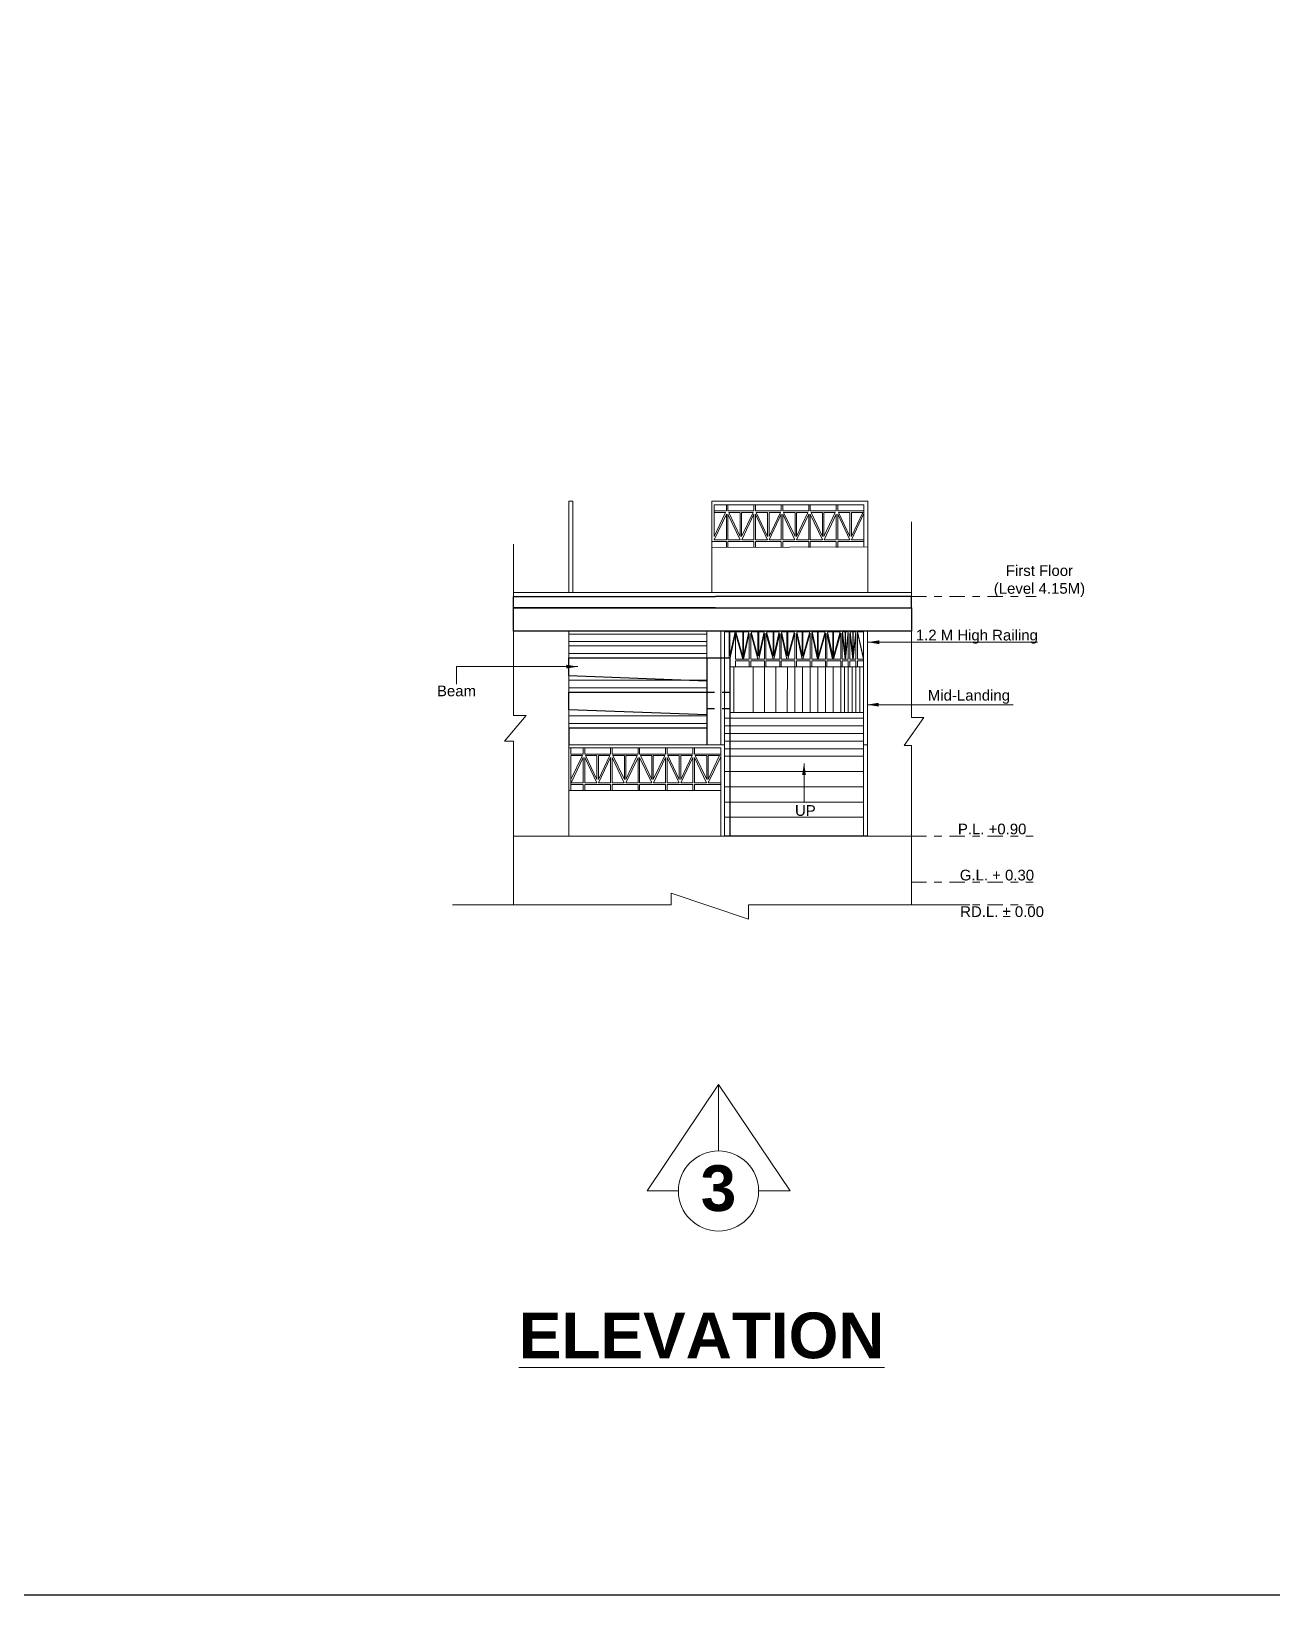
# Model space of a CAD drawing. Header units: millimetres. Extents: x 3614 to 12428, y -844 to 6844.
# Drawn here: x 5811.29 to 5827.57, y -808.85 to -788.33 of the extents above; entities that cross this region are included whole.
import ezdxf

# ---------------------------------------------------------------- set-up
doc = ezdxf.new("R2010")
doc.units = ezdxf.units.MM
doc.header["$LTSCALE"] = 40
doc.header["$MEASUREMENT"] = 0
doc.linetypes.add('DASHDOT', pattern=[1, 0.5, -0.25, 0, -0.25])
doc.linetypes.add('DASHED', pattern=[0.75, 0.5, -0.25])
for name, color, linetype, lineweight in [('Beam', 254, 'CONTINUOUS', 25), ('Column', 252, 'CONTINUOUS', 30), ('Dim', 220, 'CONTINUOUS', 15), ('flooing', 92, 'CONTINUOUS', 20), ('GRID', 134, 'DASHDOT', 13), ('Railing', 23, 'CONTINUOUS', 18), ('RAMP', 213, 'CONTINUOUS', 15), ('slab', 7, 'CONTINUOUS', 30), ('TEXT', 7, 'CONTINUOUS', 20), ('Wall', 7, 'CONTINUOUS', 30), ('Window-Wall', 7, 'CONTINUOUS', 18)]:
    doc.layers.add(name, color=color, linetype=linetype, lineweight=lineweight)
doc.styles.add('DIM', font='arial.ttf')
doc.styles.add('dim-stylus bt', font='arial.ttf')
doc.styles.add('Tabrej', font='GOTHIC.TTF')
doc.styles.add('Tabrej.', font='GOTHIC.TTF', dxfattribs={"height": 1})
doc.dimstyles.new('DIMEN', dxfattribs={"dimtxt": 0.2, "dimasz": 0.25, "dimexe": 0.18, "dimexo": 0.0625, "dimgap": 0.09, "dimtad": 0, "dimdec": 3, "dimzin": 0, "dimdsep": 46, "dimtxsty": 'Tabrej', "dimcen": 0, "dimclrd": 256, "dimclre": 256, "dimclrt": 7, "dimadec": 0, "dimazin": 0, "dimtfac": 1, "dimtdec": 3, "dimtofl": 0, "dimtmove": 0, "dimatfit": 1, "dimfxl": 0, "dimtolj": 1, "dimtzin": 0, "dimlwd": -1, "dimlwe": -1, "dimarcsym": 0})

msp = doc.modelspace()

# ---------------------------------------------------------------- linework, layer by layer
at = {"layer": 'Beam'}
for p, q in [((5818.34, -796.786), (5818.34, -796.556)), ((5818.34, -796.556), (5820.1493, -796.556)), ((5820.1493, -796.5706), (5820.1493, -796.8705)), ((5818.34, -796.786), (5820.1493, -796.8559)), ((5818.34, -797.2359), (5818.34, -797.0049)), ((5818.34, -797.0049), (5820.1493, -797.0049)), ((5820.1493, -797.0195), (5820.1493, -797.3194)), ((5820.1493, -797.3048), (5818.34, -797.2359)), ((5818.34, -797.4737), (5820.1493, -797.4737)), ((5818.34, -797.4737), (5818.34, -797.6979)), ((5820.1493, -797.4737), (5820.1493, -797.6979))]:
    msp.add_line(p, q, dxfattribs=at)
msp.add_lwpolyline([(5817.6125, -795.8988), (5822.8325, -795.8985), (5822.8325, -796.2075), (5817.6125, -796.2077)], close=True, dxfattribs=at)
at = {"layer": 'Column', "lineweight": 25}
for p, q in [((5820.1493, -796.556), (5820.1493, -797.6979)), ((5820.1493, -796.556), (5820.4493, -796.556)), ((5820.4493, -796.556), (5820.4493, -798.8979))]:
    msp.add_line(p, q, dxfattribs=at)
at = {"layer": 'Column', "linetype": 'DASHED', "lineweight": 25, "ltscale": 0.002}
for p, q in [((5820.1493, -797.0049), (5820.4493, -797.0049)), ((5820.1493, -797.2216), (5820.4493, -797.2216))]:
    msp.add_line(p, q, dxfattribs=at)
at = {"layer": 'flooing'}
for p, q in [((5822.2048, -797.2729), (5820.4493, -797.2729)), ((5817.6125, -798.8979), (5822.8325, -798.8979))]:
    msp.add_line(p, q, dxfattribs=at)
msp.add_lwpolyline([(5822.8325, -795.6988), (5817.6125, -795.6988), (5817.6125, -795.7488), (5822.8325, -795.7488)], close=True, dxfattribs=at)
at = {"layer": 'GRID', "ltscale": 0.01}
for p, q in [((5822.8325, -795.7488), (5824.4696, -795.7488)), ((5822.8325, -798.8979), (5824.4286, -798.8979)), ((5822.8325, -799.4979), (5824.4303, -799.4979)), ((5822.8325, -799.7979), (5824.4361, -799.7979))]:
    msp.add_line(p, q, dxfattribs=at)
at = {"layer": 'Railing'}
for p, q in [((5818.34, -795.6988), (5818.34, -794.4988)), ((5818.34, -794.4988), (5818.39, -794.4988)), ((5818.39, -794.4988), (5818.39, -795.6988)), ((5820.214, -794.4988), (5822.2596, -794.4988)), ((5820.214, -794.4988), (5820.214, -795.1087)), ((5820.2456, -794.5488), (5822.2096, -794.5488)), ((5820.2456, -794.9636), (5820.2456, -794.5488)), ((5820.2456, -794.6282), (5820.4056, -794.6282)), ((5820.2456, -794.6482), (5820.3946, -794.6482)), ((5820.3946, -794.6482), (5820.2456, -794.9636)), ((5820.4056, -794.6716), (5820.2467, -795.0082)), ((5820.4056, -794.5482), (5820.4056, -794.6282)), ((5820.4056, -794.6716), (5820.4056, -795.0082)), ((5820.4256, -794.5482), (5820.4256, -794.6282)), ((5820.4256, -794.6282), (5820.7656, -794.6282)), ((5820.4256, -794.6716), (5820.4256, -795.0082)), ((5820.4256, -794.6716), (5820.5846, -795.0082)), ((5820.4367, -794.6482), (5820.5856, -794.6482)), ((5820.4367, -794.6482), (5820.5856, -794.9636)), ((5820.5856, -794.9636), (5820.5856, -794.6482)), ((5820.6056, -794.6482), (5820.7546, -794.6482)), ((5820.7546, -794.6482), (5820.6056, -794.9636)), ((5820.6056, -794.9636), (5820.6056, -794.6482)), ((5820.7656, -794.6716), (5820.6067, -795.0082)), ((5820.7656, -794.5482), (5820.7656, -794.6282)), ((5820.7656, -794.6716), (5820.7656, -795.0082)), ((5820.7856, -794.5482), (5820.7856, -794.6282)), ((5820.7856, -794.6282), (5821.1256, -794.6282)), ((5820.7856, -794.6716), (5820.7856, -795.0082)), ((5820.7856, -794.6716), (5820.9446, -795.0082)), ((5820.7967, -794.6482), (5820.9456, -794.6482)), ((5820.7967, -794.6482), (5820.9456, -794.9636)), ((5820.9456, -794.9636), (5820.9456, -794.6482)), ((5820.9656, -794.6482), (5821.1146, -794.6482)), ((5821.1146, -794.6482), (5820.9656, -794.9636)), ((5820.9656, -794.9636), (5820.9656, -794.6482)), ((5821.1256, -794.6716), (5820.9667, -795.0082)), ((5821.1256, -794.5482), (5821.1256, -794.6282)), ((5821.1256, -794.6716), (5821.1256, -795.0082)), ((5821.1456, -794.5482), (5821.1456, -794.6282)), ((5821.1456, -794.6282), (5821.4856, -794.6282)), ((5821.1456, -794.6716), (5821.1456, -795.0082)), ((5821.1456, -794.6716), (5821.3046, -795.0082)), ((5821.1567, -794.6482), (5821.3056, -794.6482)), ((5821.1567, -794.6482), (5821.3056, -794.9636)), ((5821.3056, -794.9636), (5821.3056, -794.6482)), ((5821.3256, -794.6482), (5821.4746, -794.6482)), ((5821.4746, -794.6482), (5821.3256, -794.9636)), ((5821.3256, -794.9636), (5821.3256, -794.6482)), ((5821.4856, -794.6716), (5821.3267, -795.0082)), ((5821.4856, -794.5482), (5821.4856, -794.6282)), ((5821.4856, -794.6716), (5821.4856, -795.0082)), ((5821.5056, -794.5482), (5821.5056, -794.6282)), ((5821.5056, -794.6282), (5821.8456, -794.6282)), ((5821.5056, -794.6716), (5821.5056, -795.0082)), ((5821.5056, -794.6716), (5821.6646, -795.0082)), ((5821.5167, -794.6482), (5821.6656, -794.6482)), ((5821.5167, -794.6482), (5821.6656, -794.9636)), ((5821.6656, -794.9636), (5821.6656, -794.6482)), ((5821.6856, -794.6482), (5821.8346, -794.6482)), ((5821.8346, -794.6482), (5821.6856, -794.9636)), ((5821.6856, -794.9636), (5821.6856, -794.6482)), ((5821.8456, -794.6716), (5821.6867, -795.0082)), ((5821.8456, -794.5482), (5821.8456, -794.6282)), ((5821.8456, -794.6716), (5821.8456, -795.0082)), ((5821.8656, -794.5482), (5821.8656, -794.6282)), ((5821.8656, -794.6282), (5822.2096, -794.6282)), ((5821.8656, -794.6716), (5821.8656, -795.0082)), ((5821.8656, -794.6716), (5822.0246, -795.0082)), ((5821.8767, -794.6482), (5822.0256, -794.6482)), ((5821.8767, -794.6482), (5822.0256, -794.9636)), ((5822.0256, -794.9636), (5822.0256, -794.6482)), ((5822.0456, -794.6482), (5822.1946, -794.6482)), ((5822.1946, -794.6482), (5822.0456, -794.9636)), ((5822.0456, -794.9636), (5822.0456, -794.6482)), ((5822.2096, -794.6632), (5822.0467, -795.0082)), ((5822.2096, -794.5488), (5822.2096, -795.0982)), ((5822.2596, -794.4988), (5822.2596, -795.098)), ((5820.214, -795.0282), (5820.4056, -795.0282)), ((5820.2467, -795.0082), (5820.4056, -795.0082)), ((5820.4056, -795.0282), (5820.4056, -795.1082)), ((5820.4256, -795.0082), (5820.5846, -795.0082)), ((5820.4256, -795.0282), (5820.4256, -795.1082)), ((5820.4256, -795.0282), (5820.7656, -795.0282)), ((5820.6067, -795.0082), (5820.7656, -795.0082)), ((5820.7656, -795.0282), (5820.7656, -795.1082)), ((5820.7856, -795.0082), (5820.9446, -795.0082)), ((5820.7856, -795.0282), (5820.7856, -795.1082)), ((5820.7856, -795.0282), (5821.1256, -795.0282)), ((5820.9667, -795.0082), (5821.1256, -795.0082)), ((5821.1256, -795.0282), (5821.1256, -795.1082)), ((5821.1456, -795.0082), (5821.3046, -795.0082)), ((5821.1456, -795.0282), (5821.1456, -795.1082)), ((5821.1456, -795.0282), (5821.4856, -795.0282)), ((5821.3267, -795.0082), (5821.4856, -795.0082)), ((5821.4856, -795.0282), (5821.4856, -795.1082)), ((5821.5056, -795.0082), (5821.6646, -795.0082)), ((5821.5056, -795.0282), (5821.5056, -795.1082)), ((5821.5056, -795.0282), (5821.8456, -795.0282)), ((5821.6867, -795.0082), (5821.8456, -795.0082)), ((5821.8456, -795.0282), (5821.8456, -795.1082)), ((5821.8656, -795.0082), (5822.0246, -795.0082)), ((5821.8656, -795.0282), (5821.8656, -795.1082)), ((5821.8656, -795.0282), (5822.2096, -795.0282)), ((5822.0467, -795.0082), (5822.2096, -795.0082)), ((5820.3308, -797.6979), (5820.3308, -796.2076)), ((5820.3808, -797.6979), (5820.3808, -796.2076)), ((5820.4398, -796.2134), (5820.3808, -796.2134)), ((5820.4398, -796.556), (5820.4398, -796.2134)), ((5820.5197, -796.2134), (5820.4498, -796.5274)), ((5820.4498, -796.5274), (5820.4498, -796.2134)), ((5820.5197, -796.2134), (5820.4498, -796.2134)), ((5820.5248, -796.2364), (5820.4499, -796.5729)), ((5820.5248, -796.5729), (5820.5248, -796.2321)), ((5820.6196, -796.5729), (5820.5248, -796.2321)), ((5820.6198, -796.2134), (5820.53, -796.2134)), ((5820.6296, -796.5716), (5820.53, -796.2134)), ((5820.6198, -796.5729), (5820.6198, -796.2134)), ((5820.6997, -796.2134), (5820.6199, -796.5718)), ((5820.6997, -796.2134), (5820.6298, -796.2134)), ((5820.6298, -796.5729), (5820.6298, -796.2134)), ((5820.7048, -796.2364), (5820.6299, -796.5729)), ((5820.7048, -796.5729), (5820.7048, -796.2364)), ((5820.7248, -796.5729), (5820.7248, -796.2321)), ((5820.8196, -796.5729), (5820.7248, -796.2321)), ((5820.8198, -796.2134), (5820.73, -796.2134)), ((5820.8198, -796.5363), (5820.73, -796.2134)), ((5820.8198, -796.5363), (5820.8198, -796.2134)), ((5820.8997, -796.2134), (5820.8298, -796.2134)), ((5820.8997, -796.2134), (5820.8298, -796.5274)), ((5820.8298, -796.5274), (5820.8298, -796.2134)), ((5820.9048, -796.2364), (5820.8299, -796.5729)), ((5820.9048, -796.5729), (5820.9048, -796.2364)), ((5820.9248, -796.5729), (5820.9248, -796.2321)), ((5821.0196, -796.5729), (5820.9248, -796.2321)), ((5821.0198, -796.2134), (5820.93, -796.2134)), ((5821.0198, -796.5363), (5820.93, -796.2134)), ((5821.0198, -796.5363), (5821.0198, -796.2134)), ((5821.0997, -796.2134), (5821.0298, -796.2134)), ((5821.0997, -796.2134), (5821.0298, -796.5274)), ((5821.0298, -796.5274), (5821.0298, -796.2134)), ((5821.1048, -796.2364), (5821.0299, -796.5729)), ((5821.1048, -796.5729), (5821.1048, -796.2364)), ((5821.1248, -796.5729), (5821.1248, -796.2364)), ((5821.1248, -796.2364), (5821.1997, -796.5729)), ((5821.1299, -796.2134), (5821.1998, -796.2134)), ((5821.1299, -796.2134), (5821.1998, -796.5274)), ((5821.1998, -796.5274), (5821.1998, -796.2134)), ((5821.2098, -796.2134), (5821.2996, -796.2134)), ((5821.2098, -796.5363), (5821.2996, -796.2134)), ((5821.2098, -796.5363), (5821.2098, -796.2134)), ((5821.21, -796.5729), (5821.3048, -796.2321)), ((5821.3048, -796.5729), (5821.3048, -796.2321)), ((5821.3248, -796.5729), (5821.3248, -796.2364)), ((5821.3248, -796.2364), (5821.3997, -796.5729)), ((5821.3299, -796.2134), (5821.3998, -796.2134)), ((5821.3299, -796.2134), (5821.3998, -796.5274)), ((5821.3998, -796.5274), (5821.3998, -796.2134)), ((5821.4098, -796.2134), (5821.4996, -796.2134)), ((5821.4098, -796.5363), (5821.4996, -796.2134)), ((5821.4098, -796.5363), (5821.4098, -796.2134)), ((5821.41, -796.5729), (5821.5048, -796.2321)), ((5821.5048, -796.5729), (5821.5048, -796.2321)), ((5821.5248, -796.2134), (5821.6048, -796.5729)), ((5821.5248, -796.5729), (5821.5248, -796.2364)), ((5821.5248, -796.2364), (5821.5997, -796.5729)), ((5821.5299, -796.2134), (5821.5998, -796.2134)), ((5821.5299, -796.2134), (5821.6097, -796.5718)), ((5821.5998, -796.5729), (5821.5998, -796.2134)), ((5821.6, -796.5716), (5821.6996, -796.2134)), ((5821.6098, -796.2134), (5821.6996, -796.2134)), ((5821.6098, -796.5729), (5821.6098, -796.2134)), ((5821.61, -796.5729), (5821.7048, -796.2321)), ((5821.7048, -796.5729), (5821.7048, -796.2321)), ((5821.7248, -796.5729), (5821.7248, -796.2364)), ((5821.7248, -796.2364), (5821.7997, -796.5729)), ((5821.7299, -796.2134), (5821.8996, -796.2134)), ((5821.7299, -796.2134), (5821.8097, -796.5718)), ((5821.7998, -796.5729), (5821.7998, -796.2134)), ((5821.8, -796.5716), (5821.8996, -796.2134)), ((5821.8098, -796.5729), (5821.8098, -796.2134)), ((5821.81, -796.5729), (5821.9048, -796.2321)), ((5821.9048, -796.5729), (5821.9048, -796.2321)), ((5821.9248, -796.5729), (5821.9248, -796.236)), ((5821.9248, -796.236), (5821.9623, -796.5732)), ((5821.9273, -796.2134), (5821.9623, -796.2134)), ((5821.9273, -796.2134), (5821.9623, -796.5279)), ((5821.9623, -796.5279), (5821.9623, -796.2134)), ((5821.9673, -796.2134), (5822.0023, -796.2134)), ((5821.9673, -796.5279), (5822.0023, -796.2134)), ((5821.9673, -796.5279), (5821.9673, -796.2134)), ((5821.9673, -796.5732), (5822.0048, -796.236)), ((5822.0048, -796.5729), (5822.0048, -796.236)), ((5822.0248, -796.5729), (5822.0248, -796.236)), ((5822.0248, -796.236), (5822.0623, -796.5732)), ((5822.0273, -796.2134), (5822.0623, -796.2134)), ((5822.0273, -796.2134), (5822.0623, -796.5279)), ((5822.0623, -796.5279), (5822.0623, -796.2134)), ((5822.0673, -796.2134), (5822.1023, -796.2134)), ((5822.0673, -796.5279), (5822.1023, -796.2134)), ((5822.0673, -796.5279), (5822.0673, -796.2134)), ((5822.0673, -796.5732), (5822.1048, -796.236)), ((5822.1048, -796.5729), (5822.1048, -796.236)), ((5822.1248, -796.5729), (5822.1248, -796.2249)), ((5822.1248, -796.2249), (5822.2022, -796.5729)), ((5822.1273, -796.2134), (5822.2048, -796.2134)), ((5822.1273, -796.2134), (5822.2048, -796.5614)), ((5822.2048, -796.2075), (5822.2048, -798.8979)), ((5822.2048, -796.2075), (5822.2048, -797.2729)), ((5822.2548, -796.2075), (5822.2548, -798.8979)), ((5820.7048, -796.5729), (5820.5248, -796.5729)), ((5820.5248, -796.6729), (5820.5248, -796.5929)), ((5820.7048, -796.5929), (5820.5248, -796.5929)), ((5820.7048, -796.6729), (5820.7048, -796.5929)), ((5820.9048, -796.5729), (5820.7248, -796.5729)), ((5820.7248, -796.6729), (5820.7248, -796.5929)), ((5820.9048, -796.5929), (5820.7248, -796.5929)), ((5820.9048, -796.6729), (5820.9048, -796.5929)), ((5821.1048, -796.5729), (5820.9248, -796.5729)), ((5820.9248, -796.6729), (5820.9248, -796.5929)), ((5821.1048, -796.5929), (5820.9248, -796.5929)), ((5821.1048, -796.6729), (5821.1048, -796.5929)), ((5821.1248, -796.5729), (5821.3048, -796.5729)), ((5821.1248, -796.6729), (5821.1248, -796.5929)), ((5821.1248, -796.5929), (5821.3048, -796.5929)), ((5821.3048, -796.6729), (5821.3048, -796.5929)), ((5821.3248, -796.5729), (5821.5048, -796.5729)), ((5821.3248, -796.6729), (5821.3248, -796.5929)), ((5821.3248, -796.5929), (5821.5048, -796.5929)), ((5821.5048, -796.6729), (5821.5048, -796.5929)), ((5821.5248, -796.5729), (5821.7048, -796.5729)), ((5821.5248, -796.6729), (5821.5248, -796.5929)), ((5821.5248, -796.5929), (5821.7048, -796.5929)), ((5821.7048, -796.6729), (5821.7048, -796.5929)), ((5821.7248, -796.5729), (5821.9048, -796.5729)), ((5821.7248, -796.6729), (5821.7248, -796.5929)), ((5821.7248, -796.5929), (5821.9048, -796.5929)), ((5821.9048, -796.6729), (5821.9048, -796.5929)), ((5821.9248, -796.5729), (5822.0048, -796.5729)), ((5821.9248, -796.6729), (5821.9248, -796.5929)), ((5821.9248, -796.5929), (5822.0048, -796.5929)), ((5822.0048, -796.6729), (5822.0048, -796.5929)), ((5822.0248, -796.5729), (5822.1048, -796.5729)), ((5822.0248, -796.6729), (5822.0248, -796.5929)), ((5822.0248, -796.5929), (5822.1048, -796.5929)), ((5822.1048, -796.6729), (5822.1048, -796.5929)), ((5822.1248, -796.5729), (5822.2048, -796.5729)), ((5822.1248, -796.6729), (5822.1248, -796.5929)), ((5822.1248, -796.5929), (5822.2048, -796.5929)), ((5818.34, -798.2979), (5818.34, -797.6979)), ((5818.34, -797.6979), (5820.3808, -797.6979)), ((5818.34, -797.7379), (5820.3308, -797.7379)), ((5818.3668, -797.8179), (5818.3668, -797.7379)), ((5818.5268, -797.7379), (5818.5268, -797.8179)), ((5818.5468, -797.7379), (5818.5468, -797.8179)), ((5818.8868, -797.7379), (5818.8868, -797.8179)), ((5818.9068, -797.7379), (5818.9068, -797.8179)), ((5819.2468, -797.7379), (5819.2468, -797.8179)), ((5819.2668, -797.7379), (5819.2668, -797.8179)), ((5819.6068, -797.7379), (5819.6068, -797.8179)), ((5819.6268, -797.7379), (5819.6268, -797.8179)), ((5819.9668, -797.7379), (5819.9668, -797.8179)), ((5819.9868, -797.7379), (5819.9868, -797.8179)), ((5820.3308, -797.7379), (5820.3308, -798.8979)), ((5820.3808, -797.6979), (5820.3808, -798.8979)), ((5822.2048, -797.6979), (5822.2548, -797.6979)), ((5818.5268, -797.8179), (5818.3668, -797.8179)), ((5818.3668, -798.2979), (5818.3668, -797.8379)), ((5818.3668, -797.8379), (5818.5157, -797.8379)), ((5818.5157, -797.8379), (5818.3668, -798.1533)), ((5818.5268, -797.8614), (5818.3678, -798.1979)), ((5818.5268, -797.8614), (5818.5268, -798.1979)), ((5818.5468, -797.8179), (5818.8868, -797.8179)), ((5818.5468, -797.8614), (5818.5468, -798.1979)), ((5818.5468, -797.8614), (5818.7057, -798.1979)), ((5818.5578, -797.8379), (5818.7068, -797.8379)), ((5818.5578, -797.8379), (5818.7068, -798.1533)), ((5818.7068, -798.1533), (5818.7068, -797.8379)), ((5818.7268, -797.8379), (5818.8757, -797.8379)), ((5818.8757, -797.8379), (5818.7268, -798.1533)), ((5818.7268, -798.1533), (5818.7268, -797.8379)), ((5818.8868, -797.8614), (5818.7278, -798.1979)), ((5818.8868, -797.8614), (5818.8868, -798.1979)), ((5818.9068, -797.8179), (5819.2468, -797.8179)), ((5818.9068, -797.8614), (5818.9068, -798.1979)), ((5818.9068, -797.8614), (5819.0657, -798.1979)), ((5818.9178, -797.8379), (5819.0668, -797.8379)), ((5818.9178, -797.8379), (5819.0668, -798.1533)), ((5819.0668, -798.1533), (5819.0668, -797.8379)), ((5819.0868, -797.8379), (5819.2357, -797.8379)), ((5819.2357, -797.8379), (5819.0868, -798.1533)), ((5819.0868, -798.1533), (5819.0868, -797.8379)), ((5819.2468, -797.8614), (5819.0878, -798.1979)), ((5819.2468, -797.8614), (5819.2468, -798.1979)), ((5819.2668, -797.8179), (5819.6068, -797.8179)), ((5819.2668, -797.8614), (5819.2668, -798.1979)), ((5819.2668, -797.8614), (5819.4257, -798.1979)), ((5819.2778, -797.8379), (5819.4268, -797.8379)), ((5819.2778, -797.8379), (5819.4268, -798.1533)), ((5819.4268, -798.1533), (5819.4268, -797.8379)), ((5819.4468, -797.8379), (5819.5957, -797.8379)), ((5819.5957, -797.8379), (5819.4468, -798.1533)), ((5819.4468, -798.1533), (5819.4468, -797.8379)), ((5819.6068, -797.8614), (5819.4478, -798.1979)), ((5819.6068, -797.8614), (5819.6068, -798.1979)), ((5819.6268, -797.8179), (5819.9668, -797.8179)), ((5819.6268, -797.8614), (5819.6268, -798.1979)), ((5819.6268, -797.8614), (5819.7857, -798.1979)), ((5819.6378, -797.8379), (5819.7868, -797.8379)), ((5819.6378, -797.8379), (5819.7868, -798.1533)), ((5819.7868, -798.1533), (5819.7868, -797.8379)), ((5819.8068, -797.8379), (5819.9557, -797.8379)), ((5819.9557, -797.8379), (5819.8068, -798.1533)), ((5819.8068, -798.1533), (5819.8068, -797.8379)), ((5819.9668, -797.8614), (5819.8078, -798.1979)), ((5819.9668, -797.8614), (5819.9668, -798.1979)), ((5819.9868, -797.8179), (5820.3308, -797.8179)), ((5819.9868, -797.8614), (5819.9868, -798.1979)), ((5819.9868, -797.8614), (5820.1457, -798.1979)), ((5819.9978, -797.8379), (5820.1468, -797.8379)), ((5819.9978, -797.8379), (5820.1468, -798.1533)), ((5820.1468, -798.1533), (5820.1468, -797.8379)), ((5820.1668, -797.8379), (5820.3157, -797.8379)), ((5820.3157, -797.8379), (5820.1668, -798.1533)), ((5820.1668, -798.1533), (5820.1668, -797.8379)), ((5820.3308, -797.8529), (5820.1678, -798.1979)), ((5818.5268, -798.2179), (5818.3668, -798.2179)), ((5818.3678, -798.1979), (5818.5268, -798.1979)), ((5818.5268, -798.2179), (5818.5268, -798.2979)), ((5818.5468, -798.1979), (5818.7057, -798.1979)), ((5818.5468, -798.2179), (5818.5468, -798.2979)), ((5818.5468, -798.2179), (5818.8868, -798.2179)), ((5818.7278, -798.1979), (5818.8868, -798.1979)), ((5818.8868, -798.2179), (5818.8868, -798.2979)), ((5818.9068, -798.1979), (5819.0657, -798.1979)), ((5818.9068, -798.2179), (5818.9068, -798.2979)), ((5818.9068, -798.2179), (5819.2468, -798.2179)), ((5819.0878, -798.1979), (5819.2468, -798.1979)), ((5819.2468, -798.2179), (5819.2468, -798.2979)), ((5819.2668, -798.1979), (5819.4257, -798.1979)), ((5819.2668, -798.2179), (5819.2668, -798.2979)), ((5819.2668, -798.2179), (5819.6068, -798.2179)), ((5819.4478, -798.1979), (5819.6068, -798.1979)), ((5819.6068, -798.2179), (5819.6068, -798.2979)), ((5819.6268, -798.1979), (5819.7857, -798.1979)), ((5819.6268, -798.2179), (5819.6268, -798.2979)), ((5819.6268, -798.2179), (5819.9668, -798.2179)), ((5819.8078, -798.1979), (5819.9668, -798.1979)), ((5819.9668, -798.2179), (5819.9668, -798.2979)), ((5819.9868, -798.1979), (5820.1457, -798.1979)), ((5819.9868, -798.2179), (5819.9868, -798.2979)), ((5819.9868, -798.2179), (5820.3308, -798.2179)), ((5820.1678, -798.1979), (5820.3308, -798.1979))]:
    msp.add_line(p, q, dxfattribs=at)
at = {"layer": 'RAMP'}
for p, q in [((5818.34, -796.2077), (5818.34, -797.6979)), ((5818.34, -796.2429), (5820.1493, -796.2429)), ((5820.1493, -796.556), (5820.1493, -796.2076)), ((5818.34, -796.3429), (5820.1493, -796.3429)), ((5818.34, -796.3995), (5820.1493, -796.3995)), ((5818.34, -796.4995), (5820.1493, -796.4995)), ((5818.34, -796.8483), (5820.1493, -796.8483)), ((5818.34, -796.9483), (5820.1493, -796.9483)), ((5818.34, -797.3172), (5820.1493, -797.3172)), ((5822.2048, -797.348), (5820.3808, -797.348)), ((5818.34, -797.4172), (5820.1493, -797.4172)), ((5822.2048, -797.448), (5820.3808, -797.448)), ((5822.2048, -797.548), (5820.3808, -797.548)), ((5822.2048, -797.648), (5820.3808, -797.648)), ((5822.2048, -797.748), (5820.3808, -797.748)), ((5822.2048, -797.848), (5820.3808, -797.848)), ((5822.2048, -798.048), (5820.3808, -798.048)), ((5822.2048, -798.248), (5820.3808, -798.248)), ((5822.2048, -798.448), (5820.3808, -798.448)), ((5822.2048, -798.648), (5820.3808, -798.648))]:
    msp.add_line(p, q, dxfattribs=at)
at = {"layer": 'slab'}
msp.add_line((5822.2548, -798.8979), (5820.3808, -798.8979), dxfattribs=at)
for points in [[(5820.264, -795.8988), (5817.6125, -795.8988), (5817.6125, -795.7488), (5820.264, -795.7488)], [(5820.264, -795.8988), (5822.8325, -795.8988), (5822.8325, -795.7488), (5820.264, -795.7488)]]:
    msp.add_lwpolyline(points, dxfattribs=at)
at = {"layer": 'TEXT', "ltscale": 0.05}
for p, q in [((5820.3024, -802.1538), (5819.3639, -803.5525)), ((5820.3024, -803.0265), (5820.3024, -802.1538)), ((5821.241, -803.5525), (5820.3024, -802.1538)), ((5819.7764, -803.5525), (5819.3639, -803.5525)), ((5821.241, -803.5525), (5820.8285, -803.5525))]:
    msp.add_line(p, q, dxfattribs=at)
msp.add_circle((5820.3024, -803.5525), 0.526, dxfattribs=at)
at = {"layer": 'Wall', "ltscale": 0.05}
msp.add_lwpolyline([(5876.9653, -766.9053), (5751.7216, -766.9053), (5751.7216, -808.8512), (5876.9653, -808.8512)], close=True, dxfattribs=at)
at = {"layer": 'Window-Wall'}
for p, q in [((5822.8325, -794.7692), (5822.8325, -797.3367)), ((5817.6125, -795.0634), (5817.6125, -797.3105)), ((5820.214, -795.1087), (5822.2596, -795.098)), ((5822.2596, -795.098), (5822.2596, -795.6988)), ((5820.214, -795.1087), (5820.214, -795.6988)), ((5822.2048, -796.6729), (5820.4493, -796.6729)), ((5817.4952, -797.6512), (5817.7797, -797.3105)), ((5817.6125, -797.3105), (5817.7797, -797.3105)), ((5822.7367, -797.7047), (5822.9955, -797.3367)), ((5822.8325, -797.3367), (5822.9955, -797.3367)), ((5817.6125, -797.6512), (5817.4952, -797.6512)), ((5817.6125, -797.6512), (5817.6125, -799.7979)), ((5822.8325, -797.7047), (5822.7367, -797.7047)), ((5822.8325, -797.7047), (5822.8325, -799.7979)), ((5818.34, -798.2979), (5820.3308, -798.2979)), ((5818.34, -798.2979), (5818.34, -798.8979)), ((5816.8126, -799.7979), (5819.6828, -799.7979)), ((5819.6828, -799.7979), (5819.6828, -799.6448)), ((5820.6948, -799.9871), (5819.6828, -799.6448)), ((5820.6948, -799.7979), (5823.6001, -799.7979)), ((5820.6948, -799.7979), (5820.6948, -799.9871))]:
    msp.add_line(p, q, dxfattribs=at)
at = {"layer": 'Window-Wall', "color": 252}
for p, q in [((5820.5052, -796.6729), (5820.5048, -797.2719)), ((5820.7552, -796.6729), (5820.7548, -797.272)), ((5820.9052, -796.6729), (5820.9048, -797.2721)), ((5821.0552, -796.6729), (5821.0548, -797.2722)), ((5821.2052, -796.6729), (5821.2048, -797.2723)), ((5821.3052, -796.6729), (5821.3048, -797.2724)), ((5821.4052, -796.6729), (5821.4048, -797.2724)), ((5821.5052, -796.6729), (5821.5048, -797.2725)), ((5821.6052, -796.6729), (5821.6048, -797.2726)), ((5821.7052, -796.6729), (5821.7048, -797.2726)), ((5821.8052, -796.6729), (5821.8048, -797.2727)), ((5821.9052, -796.6729), (5821.9048, -797.2727)), ((5821.9552, -796.6729), (5821.9548, -797.2728)), ((5822.0052, -796.6729), (5822.0048, -797.2728)), ((5822.0552, -796.6729), (5822.0548, -797.2728)), ((5822.1052, -796.6729), (5822.1048, -797.2729)), ((5822.1552, -796.6729), (5822.1548, -797.2729))]:
    msp.add_line(p, q, dxfattribs=at)

# ---------------------------------------------------------------- texts
at = {"layer": 'TEXT', "attachment_point": 5, "style": 'dim-stylus bt'}
for s, insert, char_height, width in [('\\A1;First Floor\\P(Level 4.15M)', (5824.5126, -795.5483), 0.140287, 2.432176), (' 1.2 M High Railing', (5823.664, -796.2784), 0.140287, 2.109291), ('Beam', (5816.8647, -796.9906), 0.14029, 1.633413), ('Mid-Landing', (5823.5876, -797.0675), 0.140287, 2.109291), ('UP', (5821.4414, -798.5602), 0.14029, 2.643266), ('P.L. +0.90', (5823.8921, -798.8028), 0.14029, 1.633413), (' \\PG.L. + 0.30', (5823.9551, -799.2908), 0.140287, 0.990715), ('RD.L. ± 0.00', (5824.0222, -799.8876), 0.140287, 1.288711)]:
    msp.add_mtext(s, dxfattribs=dict(at, insert=insert, char_height=char_height, width=width))
at = {"layer": 'TEXT', "insert": (5820.0619, -803.2185), "char_height": 0.6, "attachment_point": 1, "rotation": 1.0017, "style": 'Tabrej.'}
msp.add_mtext_dynamic_manual_height_columns('{\\fArial|b1|i0|c0|p34;3}', width=20.540561, gutter_width=5, heights=[0], dxfattribs=at)
at = {"layer": 'TEXT', "insert": (5817.683, -805.1477), "char_height": 0.6, "attachment_point": 1, "style": 'DIM'}
msp.add_mtext_dynamic_manual_height_columns('{\\fArial|b1|i0|c0|p34;\\LELEVATION }', width=20.540561, gutter_width=5, heights=[0], dxfattribs=at)

# ---------------------------------------------------------------- leaders
at = {"layer": 'Dim'}
for points, override in [([(5822.2611, -796.3508), (5824.4886, -796.3508)], {"dimtxt": 0.2, "dimasz": 0.15, "dimgap": 0.09, "dimtad": 0, "dimarcsym": 1}), ([(5818.456, -796.671), (5816.8657, -796.671), (5816.8657, -796.9006)], {"dimtxt": 0.2, "dimasz": 0.15, "dimgap": 0.09, "dimtad": 0, "dimarcsym": 1}), ([(5822.2548, -797.1702), (5824.1675, -797.1702)], {"dimtxt": 0.2, "dimasz": 0.15, "dimgap": 0.09, "dimtad": 0, "dimarcsym": 1}), ([(5821.4237, -797.9413), (5821.4237, -798.448)], {"dimtxt": 0.2, "dimasz": 0.15, "dimarcsym": 1})]:
    msp.add_leader(points, dimstyle='DIMEN', override=override, dxfattribs=at)

doc.saveas('drawing.dxf')
